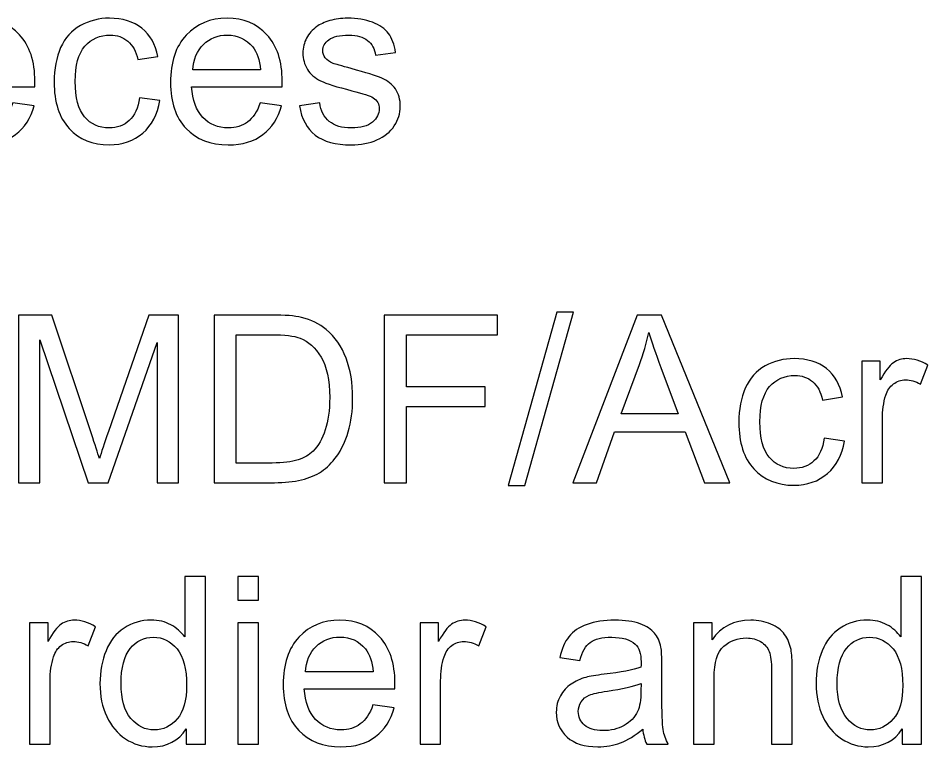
# Model space of a CAD drawing. Header units: centimetres. Extents: x 33 to 211, y -118 to 32.
# Drawn here: x 74.46 to 84.33, y -53.51 to -45.61 of the extents above; entities that cross this region are included whole.
import ezdxf

# ---------------------------------------------------------------- set-up
doc = ezdxf.new("R2010")
doc.units = ezdxf.units.CM
doc.header["$MEASUREMENT"] = 0
doc.layers.add('Layer 1', color=7, linetype='Continuous')

msp = doc.modelspace()

# ---------------------------------------------------------------- linework, layer by layer
at = {"layer": 'Layer 1', "color": 250}
for points, knots in [([(74.40399, -46.52531), (74.40399, -46.52531), (74.63513, -46.55579), (74.63513, -46.55579), (74.59915, -46.68999), (74.53184, -46.79455), (74.43362, -46.86863), (74.33541, -46.94272), (74.2101, -46.97997), (74.05728, -46.97997), (73.86509, -46.97997), (73.71269, -46.9207), (73.60008, -46.80217), (73.48747, -46.68406), (73.43117, -46.51769), (73.43117, -46.30391), (73.43117, -46.08293), (73.4879, -45.91105), (73.60177, -45.78913), (73.71565, -45.66679), (73.86339, -45.60583), (74.045, -45.60583), (74.22069, -45.60583), (74.3642, -45.66552), (74.47553, -45.78532), (74.58687, -45.90513), (74.64275, -46.07361), (74.64275, -46.29078), (74.64275, -46.30391), (74.64233, -46.3238), (74.64148, -46.35005), (74.64148, -46.35005), (73.65977, -46.35005), (73.65977, -46.35005), (73.66824, -46.49441), (73.70888, -46.60532), (73.78254, -46.68194), (73.85577, -46.75857), (73.94764, -46.79709), (74.05728, -46.79709), (74.13898, -46.79709), (74.20883, -46.7755), (74.26641, -46.73232), (74.3244, -46.68914), (74.37012, -46.62014), (74.40399, -46.52531)], [0, 0, 0, 0, 0.0666667, 0.0666667, 0.0666667, 0.1333333, 0.1333333, 0.1333333, 0.2, 0.2, 0.2, 0.2666667, 0.2666667, 0.2666667, 0.3333333, 0.3333333, 0.3333333, 0.4, 0.4, 0.4, 0.4666667, 0.4666667, 0.4666667, 0.5333333, 0.5333333, 0.5333333, 0.6, 0.6, 0.6, 0.6666667, 0.6666667, 0.6666667, 0.7333333, 0.7333333, 0.7333333, 0.8, 0.8, 0.8, 0.8666667, 0.8666667, 0.8666667, 0.9333333, 0.9333333, 0.9333333, 1, 1, 1, 1]), ([(75.77855, -46.46943), (75.77855, -46.46943), (75.99699, -46.49991), (75.99699, -46.49991), (75.97286, -46.65019), (75.9119, -46.76746), (75.81326, -46.85255), (75.71463, -46.93764), (75.59313, -46.97997), (75.44962, -46.97997), (75.2697, -46.97997), (75.12492, -46.92113), (75.0157, -46.80344), (74.90606, -46.68575), (74.85145, -46.51727), (74.85145, -46.29798), (74.85145, -46.15574), (74.87516, -46.0317), (74.92215, -45.92502), (74.96914, -45.81877), (75.04068, -45.73876), (75.1372, -45.68584), (75.2333, -45.6325), (75.33786, -45.60583), (75.45131, -45.60583), (75.59398, -45.60583), (75.71124, -45.64181), (75.80183, -45.7142), (75.89285, -45.78659), (75.95127, -45.88946), (75.97667, -46.02239), (75.97667, -46.02239), (75.76077, -46.05541), (75.76077, -46.05541), (75.74003, -45.96693), (75.70362, -45.90047), (75.6507, -45.8556), (75.59821, -45.81115), (75.53471, -45.78871), (75.4602, -45.78871), (75.3476, -45.78871), (75.25616, -45.82893), (75.18546, -45.90936), (75.11519, -45.99022), (75.08005, -46.11722), (75.08005, -46.29163), (75.08005, -46.46858), (75.11392, -46.59685), (75.18165, -46.67686), (75.24981, -46.75687), (75.33828, -46.79709), (75.44708, -46.79709), (75.53513, -46.79709), (75.60837, -46.77042), (75.66679, -46.71666), (75.72563, -46.66332), (75.76289, -46.58077), (75.77855, -46.46943)], [0, 0, 0, 0, 0.0526316, 0.0526316, 0.0526316, 0.1052632, 0.1052632, 0.1052632, 0.1578947, 0.1578947, 0.1578947, 0.2105263, 0.2105263, 0.2105263, 0.2631579, 0.2631579, 0.2631579, 0.3157895, 0.3157895, 0.3157895, 0.3684211, 0.3684211, 0.3684211, 0.4210526, 0.4210526, 0.4210526, 0.4736842, 0.4736842, 0.4736842, 0.5263158, 0.5263158, 0.5263158, 0.5789474, 0.5789474, 0.5789474, 0.6315789, 0.6315789, 0.6315789, 0.6842105, 0.6842105, 0.6842105, 0.7368421, 0.7368421, 0.7368421, 0.7894737, 0.7894737, 0.7894737, 0.8421053, 0.8421053, 0.8421053, 0.8947368, 0.8947368, 0.8947368, 0.9473684, 0.9473684, 0.9473684, 1, 1, 1, 1]), ([(77.08665, -46.52531), (77.08665, -46.52531), (77.31779, -46.55579), (77.31779, -46.55579), (77.28181, -46.68999), (77.2145, -46.79455), (77.11628, -46.86863), (77.01807, -46.94272), (76.89276, -46.97997), (76.73994, -46.97997), (76.54775, -46.97997), (76.39535, -46.9207), (76.28274, -46.80217), (76.17013, -46.68406), (76.11383, -46.51769), (76.11383, -46.30391), (76.11383, -46.08293), (76.17056, -45.91105), (76.28443, -45.78913), (76.39831, -45.66679), (76.54605, -45.60583), (76.72766, -45.60583), (76.90335, -45.60583), (77.04686, -45.66552), (77.15819, -45.78532), (77.26953, -45.90513), (77.32541, -46.07361), (77.32541, -46.29078), (77.32541, -46.30391), (77.32499, -46.3238), (77.32414, -46.35005), (77.32414, -46.35005), (76.34243, -46.35005), (76.34243, -46.35005), (76.3509, -46.49441), (76.39154, -46.60532), (76.4652, -46.68194), (76.53843, -46.75857), (76.6303, -46.79709), (76.73994, -46.79709), (76.82164, -46.79709), (76.89149, -46.7755), (76.94907, -46.73232), (77.00706, -46.68914), (77.05278, -46.62014), (77.08665, -46.52531)], [0, 0, 0, 0, 0.0666667, 0.0666667, 0.0666667, 0.1333333, 0.1333333, 0.1333333, 0.2, 0.2, 0.2, 0.2666667, 0.2666667, 0.2666667, 0.3333333, 0.3333333, 0.3333333, 0.4, 0.4, 0.4, 0.4666667, 0.4666667, 0.4666667, 0.5333333, 0.5333333, 0.5333333, 0.6, 0.6, 0.6, 0.6666667, 0.6666667, 0.6666667, 0.7333333, 0.7333333, 0.7333333, 0.8, 0.8, 0.8, 0.8666667, 0.8666667, 0.8666667, 0.9333333, 0.9333333, 0.9333333, 1, 1, 1, 1]), ([(77.51125, -46.55833), (77.51125, -46.55833), (77.73223, -46.52277), (77.73223, -46.52277), (77.74451, -46.61125), (77.77922, -46.67898), (77.83595, -46.72639), (77.89267, -46.77338), (77.97226, -46.79709), (78.07386, -46.79709), (78.17673, -46.79709), (78.25293, -46.77635), (78.30288, -46.73444), (78.35241, -46.69295), (78.37739, -46.64384), (78.37739, -46.58754), (78.37739, -46.53716), (78.35495, -46.49737), (78.3105, -46.46858), (78.27918, -46.44869), (78.20298, -46.42371), (78.0819, -46.39281), (77.9185, -46.35174), (77.80547, -46.31618), (77.74197, -46.28613), (77.67889, -46.25565), (77.63105, -46.21416), (77.59846, -46.16082), (77.56586, -46.1079), (77.54935, -46.04906), (77.54935, -45.98471), (77.54935, -45.92587), (77.5629, -45.87168), (77.58957, -45.82173), (77.61666, -45.77178), (77.65307, -45.73029), (77.69921, -45.69727), (77.73392, -45.67187), (77.78134, -45.65028), (77.84103, -45.6325), (77.90114, -45.61472), (77.96506, -45.60583), (78.03364, -45.60583), (78.13694, -45.60583), (78.22753, -45.62065), (78.30542, -45.6507), (78.38374, -45.68034), (78.44131, -45.72098), (78.47857, -45.77178), (78.5154, -45.823), (78.54122, -45.89116), (78.55519, -45.97667), (78.55519, -45.97667), (78.33675, -46.00715), (78.33675, -46.00715), (78.32701, -45.93857), (78.29823, -45.88481), (78.25081, -45.84628), (78.2034, -45.80776), (78.13651, -45.78871), (78.04973, -45.78871), (77.94771, -45.78871), (77.87447, -45.80564), (77.83087, -45.83951), (77.78726, -45.87338), (77.76525, -45.91317), (77.76525, -45.95847), (77.76525, -45.98725), (77.77414, -46.0135), (77.79234, -46.03678), (77.81055, -46.06049), (77.83891, -46.08039), (77.87786, -46.09605), (77.90029, -46.10452), (77.96549, -46.12357), (78.07471, -46.1532), (78.23219, -46.19511), (78.34225, -46.22982), (78.40491, -46.25649), (78.46756, -46.28316), (78.51667, -46.32253), (78.55223, -46.37333), (78.58821, -46.42456), (78.60599, -46.48806), (78.60599, -46.56426), (78.60599, -46.63834), (78.5844, -46.70819), (78.5408, -46.77381), (78.49719, -46.83942), (78.43454, -46.89022), (78.35284, -46.92621), (78.27071, -46.96219), (78.178, -46.97997), (78.07471, -46.97997), (77.90368, -46.97997), (77.77287, -46.94441), (77.68312, -46.87371), (77.59338, -46.80259), (77.53623, -46.69761), (77.51125, -46.55833)], [0, 0, 0, 0, 0.030303, 0.030303, 0.030303, 0.0606061, 0.0606061, 0.0606061, 0.0909091, 0.0909091, 0.0909091, 0.1212121, 0.1212121, 0.1212121, 0.1515152, 0.1515152, 0.1515152, 0.1818182, 0.1818182, 0.1818182, 0.2121212, 0.2121212, 0.2121212, 0.2424242, 0.2424242, 0.2424242, 0.2727273, 0.2727273, 0.2727273, 0.3030303, 0.3030303, 0.3030303, 0.3333333, 0.3333333, 0.3333333, 0.3636364, 0.3636364, 0.3636364, 0.3939394, 0.3939394, 0.3939394, 0.4242424, 0.4242424, 0.4242424, 0.4545455, 0.4545455, 0.4545455, 0.4848485, 0.4848485, 0.4848485, 0.5151515, 0.5151515, 0.5151515, 0.5454545, 0.5454545, 0.5454545, 0.5757576, 0.5757576, 0.5757576, 0.6060606, 0.6060606, 0.6060606, 0.6363636, 0.6363636, 0.6363636, 0.6666667, 0.6666667, 0.6666667, 0.6969697, 0.6969697, 0.6969697, 0.7272727, 0.7272727, 0.7272727, 0.7575758, 0.7575758, 0.7575758, 0.7878788, 0.7878788, 0.7878788, 0.8181818, 0.8181818, 0.8181818, 0.8484848, 0.8484848, 0.8484848, 0.8787879, 0.8787879, 0.8787879, 0.9090909, 0.9090909, 0.9090909, 0.9393939, 0.9393939, 0.9393939, 0.969697, 0.969697, 0.969697, 1, 1, 1, 1]), ([(76.35513, -46.16717), (76.35513, -46.16717), (77.08919, -46.16717), (77.08919, -46.16717), (77.07945, -46.05626), (77.05109, -45.97328), (77.00495, -45.91783), (76.93425, -45.83189), (76.84196, -45.78871), (76.72893, -45.78871), (76.62649, -45.78871), (76.54055, -45.823), (76.4707, -45.89158), (76.40127, -45.96016), (76.36275, -46.05202), (76.35513, -46.16717)], [0, 0, 0, 0, 0.2, 0.2, 0.2, 0.4, 0.4, 0.4, 0.6, 0.6, 0.6, 0.8, 0.8, 0.8, 1, 1, 1, 1]), ([(74.46458, -50.64525), (74.46458, -50.64525), (74.46458, -48.82661), (74.46458, -48.82661), (74.46458, -48.82661), (74.82526, -48.82661), (74.82526, -48.82661), (74.82526, -48.82661), (75.25537, -50.11397), (75.25537, -50.11397), (75.29516, -50.23377), (75.32395, -50.32352), (75.34215, -50.38321), (75.36289, -50.31717), (75.39549, -50.2198), (75.43952, -50.09153), (75.43952, -50.09153), (75.87724, -48.82661), (75.87724, -48.82661), (75.87724, -48.82661), (76.1994, -48.82661), (76.1994, -48.82661), (76.1994, -48.82661), (76.1994, -50.64525), (76.1994, -50.64525), (76.1994, -50.64525), (75.96826, -50.64525), (75.96826, -50.64525), (75.96826, -50.64525), (75.96826, -49.12379), (75.96826, -49.12379), (75.96826, -49.12379), (75.4374, -50.64525), (75.4374, -50.64525), (75.4374, -50.64525), (75.22065, -50.64525), (75.22065, -50.64525), (75.22065, -50.64525), (74.69572, -49.09585), (74.69572, -49.09585), (74.69572, -49.09585), (74.69572, -50.64525), (74.69572, -50.64525), (74.69572, -50.64525), (74.46458, -50.64525), (74.46458, -50.64525)], [0, 0, 0, 0, 0.0666667, 0.0666667, 0.0666667, 0.1333333, 0.1333333, 0.1333333, 0.2, 0.2, 0.2, 0.2666667, 0.2666667, 0.2666667, 0.3333333, 0.3333333, 0.3333333, 0.4, 0.4, 0.4, 0.4666667, 0.4666667, 0.4666667, 0.5333333, 0.5333333, 0.5333333, 0.6, 0.6, 0.6, 0.6666667, 0.6666667, 0.6666667, 0.7333333, 0.7333333, 0.7333333, 0.8, 0.8, 0.8, 0.8666667, 0.8666667, 0.8666667, 0.9333333, 0.9333333, 0.9333333, 1, 1, 1, 1]), ([(76.58548, -50.64525), (76.58548, -50.64525), (76.58548, -48.82661), (76.58548, -48.82661), (76.58548, -48.82661), (77.21201, -48.82661), (77.21201, -48.82661), (77.35341, -48.82661), (77.46136, -48.83508), (77.53586, -48.85243), (77.64, -48.87656), (77.7289, -48.92017), (77.80256, -48.98282), (77.89866, -49.0641), (77.9702, -49.16739), (78.01762, -49.29355), (78.06545, -49.4197), (78.08916, -49.56406), (78.08916, -49.72619), (78.08916, -49.8642), (78.07307, -49.98654), (78.0409, -50.09322), (78.00873, -50.1999), (77.96724, -50.28838), (77.91686, -50.35823), (77.86606, -50.42808), (77.81103, -50.48311), (77.75092, -50.52291), (77.69123, -50.56312), (77.61884, -50.5936), (77.53417, -50.61435), (77.44908, -50.63509), (77.35171, -50.64525), (77.24165, -50.64525), (77.24165, -50.64525), (76.58548, -50.64525), (76.58548, -50.64525)], [0, 0, 0, 0, 0.0833333, 0.0833333, 0.0833333, 0.1666667, 0.1666667, 0.1666667, 0.25, 0.25, 0.25, 0.3333333, 0.3333333, 0.3333333, 0.4166667, 0.4166667, 0.4166667, 0.5, 0.5, 0.5, 0.5833333, 0.5833333, 0.5833333, 0.6666667, 0.6666667, 0.6666667, 0.75, 0.75, 0.75, 0.8333333, 0.8333333, 0.8333333, 0.9166667, 0.9166667, 0.9166667, 1, 1, 1, 1]), ([(78.43248, -50.64525), (78.43248, -50.64525), (78.43248, -48.82661), (78.43248, -48.82661), (78.43248, -48.82661), (79.6593, -48.82661), (79.6593, -48.82661), (79.6593, -48.82661), (79.6593, -49.03997), (79.6593, -49.03997), (79.6593, -49.03997), (78.67378, -49.03997), (78.67378, -49.03997), (78.67378, -49.03997), (78.67378, -49.60639), (78.67378, -49.60639), (78.67378, -49.60639), (79.52722, -49.60639), (79.52722, -49.60639), (79.52722, -49.60639), (79.52722, -49.81975), (79.52722, -49.81975), (79.52722, -49.81975), (78.67378, -49.81975), (78.67378, -49.81975), (78.67378, -49.81975), (78.67378, -50.64525), (78.67378, -50.64525), (78.67378, -50.64525), (78.43248, -50.64525), (78.43248, -50.64525)], [0, 0, 0, 0, 0.1, 0.1, 0.1, 0.2, 0.2, 0.2, 0.3, 0.3, 0.3, 0.4, 0.4, 0.4, 0.5, 0.5, 0.5, 0.6, 0.6, 0.6, 0.7, 0.7, 0.7, 0.8, 0.8, 0.8, 0.9, 0.9, 0.9, 1, 1, 1, 1]), ([(79.77572, -50.67573), (79.77572, -50.67573), (80.30404, -48.79613), (80.30404, -48.79613), (80.30404, -48.79613), (80.48396, -48.79613), (80.48396, -48.79613), (80.48396, -48.79613), (79.95564, -50.67573), (79.95564, -50.67573), (79.95564, -50.67573), (79.77572, -50.67573), (79.77572, -50.67573)], [0, 0, 0, 0, 0.25, 0.25, 0.25, 0.5, 0.5, 0.5, 0.75, 0.75, 0.75, 1, 1, 1, 1]), ([(80.47761, -50.64525), (80.47761, -50.64525), (81.17526, -48.82661), (81.17526, -48.82661), (81.17526, -48.82661), (81.43985, -48.82661), (81.43985, -48.82661), (81.43985, -48.82661), (82.18026, -50.64525), (82.18026, -50.64525), (82.18026, -50.64525), (81.90636, -50.64525), (81.90636, -50.64525), (81.90636, -50.64525), (81.69596, -50.09407), (81.69596, -50.09407), (81.69596, -50.09407), (80.93015, -50.09407), (80.93015, -50.09407), (80.93015, -50.09407), (80.73288, -50.64525), (80.73288, -50.64525), (80.73288, -50.64525), (80.47761, -50.64525), (80.47761, -50.64525)], [0, 0, 0, 0, 0.125, 0.125, 0.125, 0.25, 0.25, 0.25, 0.375, 0.375, 0.375, 0.5, 0.5, 0.5, 0.625, 0.625, 0.625, 0.75, 0.75, 0.75, 0.875, 0.875, 0.875, 1, 1, 1, 1]), ([(81.00085, -49.89849), (81.00085, -49.89849), (81.62061, -49.89849), (81.62061, -49.89849), (81.62061, -49.89849), (81.43096, -49.3943), (81.43096, -49.3943), (81.37381, -49.24105), (81.33063, -49.11448), (81.30057, -49.01457), (81.27559, -49.1331), (81.24215, -49.24952), (81.20024, -49.36467), (81.20024, -49.36467), (81.00085, -49.89849), (81.00085, -49.89849)], [0, 0, 0, 0, 0.2, 0.2, 0.2, 0.4, 0.4, 0.4, 0.6, 0.6, 0.6, 0.8, 0.8, 0.8, 1, 1, 1, 1]), ([(76.82678, -50.43189), (76.82678, -50.43189), (77.21455, -50.43189), (77.21455, -50.43189), (77.33436, -50.43189), (77.42834, -50.42088), (77.49649, -50.39845), (77.56465, -50.37601), (77.61884, -50.34468), (77.65948, -50.30404), (77.7162, -50.24689), (77.76065, -50.16985), (77.7924, -50.07333), (77.82415, -49.97681), (77.84024, -49.85997), (77.84024, -49.72238), (77.84024, -49.53188), (77.80891, -49.38541), (77.74668, -49.28296), (77.68445, -49.18052), (77.60868, -49.11194), (77.51935, -49.07722), (77.45501, -49.05225), (77.35129, -49.03997), (77.2082, -49.03997), (77.2082, -49.03997), (76.82678, -49.03997), (76.82678, -49.03997), (76.82678, -49.03997), (76.82678, -50.43189), (76.82678, -50.43189)], [0, 0, 0, 0, 0.1, 0.1, 0.1, 0.2, 0.2, 0.2, 0.3, 0.3, 0.3, 0.4, 0.4, 0.4, 0.5, 0.5, 0.5, 0.6, 0.6, 0.6, 0.7, 0.7, 0.7, 0.8, 0.8, 0.8, 0.9, 0.9, 0.9, 1, 1, 1, 1]), ([(83.2043, -50.16265), (83.2043, -50.16265), (83.42274, -50.19313), (83.42274, -50.19313), (83.39861, -50.34341), (83.33765, -50.46068), (83.23901, -50.54577), (83.14038, -50.63086), (83.01888, -50.67319), (82.87537, -50.67319), (82.69545, -50.67319), (82.55067, -50.61435), (82.44145, -50.49666), (82.33181, -50.37897), (82.2772, -50.21049), (82.2772, -49.9912), (82.2772, -49.84896), (82.30091, -49.72492), (82.3479, -49.61824), (82.39489, -49.51199), (82.46643, -49.43198), (82.56295, -49.37906), (82.65905, -49.32572), (82.76361, -49.29905), (82.87706, -49.29905), (83.01973, -49.29905), (83.13699, -49.33503), (83.22758, -49.40742), (83.3186, -49.47981), (83.37702, -49.58268), (83.40242, -49.71561), (83.40242, -49.71561), (83.18652, -49.74863), (83.18652, -49.74863), (83.16578, -49.66015), (83.12937, -49.59369), (83.07645, -49.54882), (83.02396, -49.50437), (82.96046, -49.48193), (82.88595, -49.48193), (82.77335, -49.48193), (82.68191, -49.52215), (82.61121, -49.60258), (82.54094, -49.68344), (82.5058, -49.81044), (82.5058, -49.98485), (82.5058, -50.1618), (82.53967, -50.29007), (82.6074, -50.37008), (82.67556, -50.45009), (82.76403, -50.49031), (82.87283, -50.49031), (82.96088, -50.49031), (83.03412, -50.46364), (83.09254, -50.40988), (83.15138, -50.35654), (83.18864, -50.27399), (83.2043, -50.16265)], [0, 0, 0, 0, 0.0526316, 0.0526316, 0.0526316, 0.1052632, 0.1052632, 0.1052632, 0.1578947, 0.1578947, 0.1578947, 0.2105263, 0.2105263, 0.2105263, 0.2631579, 0.2631579, 0.2631579, 0.3157895, 0.3157895, 0.3157895, 0.3684211, 0.3684211, 0.3684211, 0.4210526, 0.4210526, 0.4210526, 0.4736842, 0.4736842, 0.4736842, 0.5263158, 0.5263158, 0.5263158, 0.5789474, 0.5789474, 0.5789474, 0.6315789, 0.6315789, 0.6315789, 0.6842105, 0.6842105, 0.6842105, 0.7368421, 0.7368421, 0.7368421, 0.7894737, 0.7894737, 0.7894737, 0.8421053, 0.8421053, 0.8421053, 0.8947368, 0.8947368, 0.8947368, 0.9473684, 0.9473684, 0.9473684, 1, 1, 1, 1]), ([(83.6107, -50.64525), (83.6107, -50.64525), (83.6107, -49.32699), (83.6107, -49.32699), (83.6107, -49.32699), (83.81136, -49.32699), (83.81136, -49.32699), (83.81136, -49.32699), (83.81136, -49.52892), (83.81136, -49.52892), (83.86258, -49.43536), (83.91, -49.37356), (83.9536, -49.34392), (83.9972, -49.31387), (84.04504, -49.29905), (84.09711, -49.29905), (84.17246, -49.29905), (84.24909, -49.32276), (84.32698, -49.36975), (84.32698, -49.36975), (84.24739, -49.57591), (84.24739, -49.57591), (84.19321, -49.54543), (84.13902, -49.53019), (84.08483, -49.53019), (84.03615, -49.53019), (83.99255, -49.54501), (83.95402, -49.57422), (83.9155, -49.60343), (83.88798, -49.64407), (83.87147, -49.69614), (83.8465, -49.7753), (83.83422, -49.86208), (83.83422, -49.95649), (83.83422, -49.95649), (83.83422, -50.64525), (83.83422, -50.64525), (83.83422, -50.64525), (83.6107, -50.64525), (83.6107, -50.64525)], [0, 0, 0, 0, 0.0769231, 0.0769231, 0.0769231, 0.1538462, 0.1538462, 0.1538462, 0.2307692, 0.2307692, 0.2307692, 0.3076923, 0.3076923, 0.3076923, 0.3846154, 0.3846154, 0.3846154, 0.4615385, 0.4615385, 0.4615385, 0.5384615, 0.5384615, 0.5384615, 0.6153846, 0.6153846, 0.6153846, 0.6923077, 0.6923077, 0.6923077, 0.7692308, 0.7692308, 0.7692308, 0.8461538, 0.8461538, 0.8461538, 0.9230769, 0.9230769, 0.9230769, 1, 1, 1, 1]), ([(76.28364, -53.48286), (76.28364, -53.48286), (76.28364, -53.31564), (76.28364, -53.31564), (76.20024, -53.44561), (76.07748, -53.5108), (75.91534, -53.5108), (75.81035, -53.5108), (75.71383, -53.48201), (75.6262, -53.42402), (75.53815, -53.36644), (75.46999, -53.28559), (75.42131, -53.18229), (75.37305, -53.07858), (75.34892, -52.95962), (75.34892, -52.825), (75.34892, -52.69377), (75.37093, -52.57481), (75.41454, -52.46771), (75.45856, -52.36103), (75.52418, -52.2789), (75.61181, -52.22217), (75.69902, -52.16502), (75.79723, -52.13666), (75.90518, -52.13666), (75.98477, -52.13666), (76.05546, -52.15359), (76.11727, -52.18704), (76.17908, -52.22048), (76.22945, -52.26451), (76.2684, -52.31827), (76.2684, -52.31827), (76.2684, -51.66422), (76.2684, -51.66422), (76.2684, -51.66422), (76.49192, -51.66422), (76.49192, -51.66422), (76.49192, -51.66422), (76.49192, -53.48286), (76.49192, -53.48286), (76.49192, -53.48286), (76.28364, -53.48286), (76.28364, -53.48286)], [0, 0, 0, 0, 0.0714286, 0.0714286, 0.0714286, 0.1428571, 0.1428571, 0.1428571, 0.2142857, 0.2142857, 0.2142857, 0.2857143, 0.2857143, 0.2857143, 0.3571429, 0.3571429, 0.3571429, 0.4285714, 0.4285714, 0.4285714, 0.5, 0.5, 0.5, 0.5714286, 0.5714286, 0.5714286, 0.6428571, 0.6428571, 0.6428571, 0.7142857, 0.7142857, 0.7142857, 0.7857143, 0.7857143, 0.7857143, 0.8571429, 0.8571429, 0.8571429, 0.9285714, 0.9285714, 0.9285714, 1, 1, 1, 1]), ([(76.8454, -51.91822), (76.8454, -51.91822), (76.8454, -51.66422), (76.8454, -51.66422), (76.8454, -51.66422), (77.06892, -51.66422), (77.06892, -51.66422), (77.06892, -51.66422), (77.06892, -51.91822), (77.06892, -51.91822), (77.06892, -51.91822), (76.8454, -51.91822), (76.8454, -51.91822)], [0, 0, 0, 0, 0.25, 0.25, 0.25, 0.5, 0.5, 0.5, 0.75, 0.75, 0.75, 1, 1, 1, 1]), ([(84.0501, -53.48286), (84.0501, -53.48286), (84.0501, -53.31564), (84.0501, -53.31564), (83.9667, -53.44561), (83.84394, -53.5108), (83.6818, -53.5108), (83.57681, -53.5108), (83.48029, -53.48201), (83.39266, -53.42402), (83.30461, -53.36644), (83.23645, -53.28559), (83.18777, -53.18229), (83.13951, -53.07858), (83.11538, -52.95962), (83.11538, -52.825), (83.11538, -52.69377), (83.13739, -52.57481), (83.181, -52.46771), (83.22502, -52.36103), (83.29064, -52.2789), (83.37827, -52.22217), (83.46548, -52.16502), (83.56369, -52.13666), (83.67164, -52.13666), (83.75123, -52.13666), (83.82192, -52.15359), (83.88373, -52.18704), (83.94554, -52.22048), (83.99591, -52.26451), (84.03486, -52.31827), (84.03486, -52.31827), (84.03486, -51.66422), (84.03486, -51.66422), (84.03486, -51.66422), (84.25838, -51.66422), (84.25838, -51.66422), (84.25838, -51.66422), (84.25838, -53.48286), (84.25838, -53.48286), (84.25838, -53.48286), (84.0501, -53.48286), (84.0501, -53.48286)], [0, 0, 0, 0, 0.0714286, 0.0714286, 0.0714286, 0.1428571, 0.1428571, 0.1428571, 0.2142857, 0.2142857, 0.2142857, 0.2857143, 0.2857143, 0.2857143, 0.3571429, 0.3571429, 0.3571429, 0.4285714, 0.4285714, 0.4285714, 0.5, 0.5, 0.5, 0.5714286, 0.5714286, 0.5714286, 0.6428571, 0.6428571, 0.6428571, 0.7142857, 0.7142857, 0.7142857, 0.7857143, 0.7857143, 0.7857143, 0.8571429, 0.8571429, 0.8571429, 0.9285714, 0.9285714, 0.9285714, 1, 1, 1, 1]), ([(74.58438, -53.48286), (74.58438, -53.48286), (74.58438, -52.1646), (74.58438, -52.1646), (74.58438, -52.1646), (74.78504, -52.1646), (74.78504, -52.1646), (74.78504, -52.1646), (74.78504, -52.36653), (74.78504, -52.36653), (74.83626, -52.27297), (74.88368, -52.21117), (74.92728, -52.18153), (74.97088, -52.15148), (75.01872, -52.13666), (75.07079, -52.13666), (75.14614, -52.13666), (75.22277, -52.16037), (75.30066, -52.20736), (75.30066, -52.20736), (75.22107, -52.41352), (75.22107, -52.41352), (75.16689, -52.38304), (75.1127, -52.3678), (75.05851, -52.3678), (75.00983, -52.3678), (74.96623, -52.38262), (74.9277, -52.41183), (74.88918, -52.44104), (74.86166, -52.48168), (74.84515, -52.53375), (74.82018, -52.61291), (74.8079, -52.69969), (74.8079, -52.7941), (74.8079, -52.7941), (74.8079, -53.48286), (74.8079, -53.48286), (74.8079, -53.48286), (74.58438, -53.48286), (74.58438, -53.48286)], [0, 0, 0, 0, 0.0769231, 0.0769231, 0.0769231, 0.1538462, 0.1538462, 0.1538462, 0.2307692, 0.2307692, 0.2307692, 0.3076923, 0.3076923, 0.3076923, 0.3846154, 0.3846154, 0.3846154, 0.4615385, 0.4615385, 0.4615385, 0.5384615, 0.5384615, 0.5384615, 0.6153846, 0.6153846, 0.6153846, 0.6923077, 0.6923077, 0.6923077, 0.7692308, 0.7692308, 0.7692308, 0.8461538, 0.8461538, 0.8461538, 0.9230769, 0.9230769, 0.9230769, 1, 1, 1, 1]), ([(76.8454, -53.48286), (76.8454, -53.48286), (76.8454, -52.1646), (76.8454, -52.1646), (76.8454, -52.1646), (77.06892, -52.1646), (77.06892, -52.1646), (77.06892, -52.1646), (77.06892, -53.48286), (77.06892, -53.48286), (77.06892, -53.48286), (76.8454, -53.48286), (76.8454, -53.48286)], [0, 0, 0, 0, 0.25, 0.25, 0.25, 0.5, 0.5, 0.5, 0.75, 0.75, 0.75, 1, 1, 1, 1]), ([(78.30886, -53.05614), (78.30886, -53.05614), (78.54, -53.08662), (78.54, -53.08662), (78.50402, -53.22082), (78.43671, -53.32538), (78.33849, -53.39946), (78.24028, -53.47355), (78.11497, -53.5108), (77.96215, -53.5108), (77.76996, -53.5108), (77.61756, -53.45153), (77.50495, -53.333), (77.39234, -53.21489), (77.33604, -53.04852), (77.33604, -52.83474), (77.33604, -52.61376), (77.39277, -52.44188), (77.50664, -52.31996), (77.62052, -52.19762), (77.76826, -52.13666), (77.94987, -52.13666), (78.12556, -52.13666), (78.26907, -52.19635), (78.3804, -52.31615), (78.49174, -52.43596), (78.54762, -52.60444), (78.54762, -52.82161), (78.54762, -52.83474), (78.5472, -52.85463), (78.54635, -52.88088), (78.54635, -52.88088), (77.56464, -52.88088), (77.56464, -52.88088), (77.57311, -53.02524), (77.61375, -53.13615), (77.68741, -53.21277), (77.76064, -53.2894), (77.85251, -53.32792), (77.96215, -53.32792), (78.04385, -53.32792), (78.1137, -53.30633), (78.17128, -53.26315), (78.22927, -53.21997), (78.27499, -53.15097), (78.30886, -53.05614)], [0, 0, 0, 0, 0.0666667, 0.0666667, 0.0666667, 0.1333333, 0.1333333, 0.1333333, 0.2, 0.2, 0.2, 0.2666667, 0.2666667, 0.2666667, 0.3333333, 0.3333333, 0.3333333, 0.4, 0.4, 0.4, 0.4666667, 0.4666667, 0.4666667, 0.5333333, 0.5333333, 0.5333333, 0.6, 0.6, 0.6, 0.6666667, 0.6666667, 0.6666667, 0.7333333, 0.7333333, 0.7333333, 0.8, 0.8, 0.8, 0.8666667, 0.8666667, 0.8666667, 0.9333333, 0.9333333, 0.9333333, 1, 1, 1, 1]), ([(78.81982, -53.48286), (78.81982, -53.48286), (78.81982, -52.1646), (78.81982, -52.1646), (78.81982, -52.1646), (79.02048, -52.1646), (79.02048, -52.1646), (79.02048, -52.1646), (79.02048, -52.36653), (79.02048, -52.36653), (79.0717, -52.27297), (79.11912, -52.21117), (79.16272, -52.18153), (79.20632, -52.15148), (79.25416, -52.13666), (79.30623, -52.13666), (79.38158, -52.13666), (79.45821, -52.16037), (79.5361, -52.20736), (79.5361, -52.20736), (79.45651, -52.41352), (79.45651, -52.41352), (79.40233, -52.38304), (79.34814, -52.3678), (79.29395, -52.3678), (79.24527, -52.3678), (79.20167, -52.38262), (79.16314, -52.41183), (79.12462, -52.44104), (79.0971, -52.48168), (79.08059, -52.53375), (79.05562, -52.61291), (79.04334, -52.69969), (79.04334, -52.7941), (79.04334, -52.7941), (79.04334, -53.48286), (79.04334, -53.48286), (79.04334, -53.48286), (78.81982, -53.48286), (78.81982, -53.48286)], [0, 0, 0, 0, 0.0769231, 0.0769231, 0.0769231, 0.1538462, 0.1538462, 0.1538462, 0.2307692, 0.2307692, 0.2307692, 0.3076923, 0.3076923, 0.3076923, 0.3846154, 0.3846154, 0.3846154, 0.4615385, 0.4615385, 0.4615385, 0.5384615, 0.5384615, 0.5384615, 0.6153846, 0.6153846, 0.6153846, 0.6923077, 0.6923077, 0.6923077, 0.7692308, 0.7692308, 0.7692308, 0.8461538, 0.8461538, 0.8461538, 0.9230769, 0.9230769, 0.9230769, 1, 1, 1, 1]), ([(81.23494, -53.31776), (81.15197, -53.38846), (81.07196, -53.43799), (80.99533, -53.4672), (80.91871, -53.49641), (80.83658, -53.5108), (80.74853, -53.5108), (80.60375, -53.5108), (80.49241, -53.47566), (80.41452, -53.40497), (80.33663, -53.33469), (80.29768, -53.24452), (80.29768, -53.13488), (80.29768, -53.07053), (80.3125, -53.01169), (80.34171, -52.95835), (80.37134, -52.90501), (80.40986, -52.86268), (80.45728, -52.8305), (80.50511, -52.79833), (80.55845, -52.77378), (80.61814, -52.75727), (80.66217, -52.74584), (80.72863, -52.73483), (80.81711, -52.72382), (80.99745, -52.70266), (81.1308, -52.67683), (81.21589, -52.6472), (81.21674, -52.61672), (81.21716, -52.59725), (81.21716, -52.5892), (81.21716, -52.49861), (81.19599, -52.43469), (81.15366, -52.39743), (81.09651, -52.34706), (81.01142, -52.32208), (80.89881, -52.32208), (80.7934, -52.32208), (80.71551, -52.34071), (80.66556, -52.37754), (80.61518, -52.41437), (80.57835, -52.47956), (80.55422, -52.57354), (80.55422, -52.57354), (80.33578, -52.54306), (80.33578, -52.54306), (80.35568, -52.4495), (80.38827, -52.37373), (80.43399, -52.31615), (80.47971, -52.25858), (80.54575, -52.21455), (80.63211, -52.18323), (80.71805, -52.15232), (80.81838, -52.13666), (80.93183, -52.13666), (81.04444, -52.13666), (81.1363, -52.14978), (81.207, -52.17645), (81.27727, -52.20312), (81.32934, -52.23614), (81.36236, -52.27636), (81.39538, -52.31658), (81.41867, -52.36738), (81.43221, -52.42876), (81.43941, -52.46686), (81.44322, -52.53544), (81.44322, -52.63408), (81.44322, -52.63408), (81.44322, -52.93041), (81.44322, -52.93041), (81.44322, -53.13742), (81.44788, -53.26823), (81.45719, -53.32369), (81.46608, -53.37914), (81.48471, -53.43206), (81.5118, -53.48286), (81.5118, -53.48286), (81.27812, -53.48286), (81.27812, -53.48286), (81.25568, -53.43587), (81.24129, -53.38084), (81.23494, -53.31776)], [0, 0, 0, 0, 0.037037, 0.037037, 0.037037, 0.0740741, 0.0740741, 0.0740741, 0.1111111, 0.1111111, 0.1111111, 0.1481481, 0.1481481, 0.1481481, 0.1851852, 0.1851852, 0.1851852, 0.2222222, 0.2222222, 0.2222222, 0.2592593, 0.2592593, 0.2592593, 0.2962963, 0.2962963, 0.2962963, 0.3333333, 0.3333333, 0.3333333, 0.3703704, 0.3703704, 0.3703704, 0.4074074, 0.4074074, 0.4074074, 0.4444444, 0.4444444, 0.4444444, 0.4814815, 0.4814815, 0.4814815, 0.5185185, 0.5185185, 0.5185185, 0.5555556, 0.5555556, 0.5555556, 0.5925926, 0.5925926, 0.5925926, 0.6296296, 0.6296296, 0.6296296, 0.6666667, 0.6666667, 0.6666667, 0.7037037, 0.7037037, 0.7037037, 0.7407407, 0.7407407, 0.7407407, 0.7777778, 0.7777778, 0.7777778, 0.8148148, 0.8148148, 0.8148148, 0.8518519, 0.8518519, 0.8518519, 0.8888889, 0.8888889, 0.8888889, 0.9259259, 0.9259259, 0.9259259, 0.962963, 0.962963, 0.962963, 1, 1, 1, 1]), ([(81.78654, -53.48286), (81.78654, -53.48286), (81.78654, -52.1646), (81.78654, -52.1646), (81.78654, -52.1646), (81.9872, -52.1646), (81.9872, -52.1646), (81.9872, -52.1646), (81.9872, -52.35171), (81.9872, -52.35171), (82.08372, -52.2082), (82.22342, -52.13666), (82.40588, -52.13666), (82.48546, -52.13666), (82.55828, -52.15105), (82.62474, -52.17942), (82.6912, -52.20778), (82.74116, -52.24546), (82.77418, -52.2916), (82.8072, -52.33774), (82.83048, -52.39278), (82.8436, -52.45628), (82.85165, -52.49776), (82.85588, -52.57015), (82.85588, -52.67345), (82.85588, -52.67345), (82.85588, -53.48286), (82.85588, -53.48286), (82.85588, -53.48286), (82.63236, -53.48286), (82.63236, -53.48286), (82.63236, -53.48286), (82.63236, -52.68191), (82.63236, -52.68191), (82.63236, -52.5909), (82.62389, -52.52274), (82.60654, -52.47787), (82.58918, -52.43299), (82.55828, -52.39701), (82.51425, -52.36992), (82.47022, -52.34325), (82.41815, -52.3297), (82.35889, -52.3297), (82.26406, -52.3297), (82.18236, -52.35976), (82.11335, -52.42029), (82.04435, -52.48041), (82.01006, -52.59513), (82.01006, -52.76362), (82.01006, -52.76362), (82.01006, -53.48286), (82.01006, -53.48286), (82.01006, -53.48286), (81.78654, -53.48286), (81.78654, -53.48286)], [0, 0, 0, 0, 0.0555556, 0.0555556, 0.0555556, 0.1111111, 0.1111111, 0.1111111, 0.1666667, 0.1666667, 0.1666667, 0.2222222, 0.2222222, 0.2222222, 0.2777778, 0.2777778, 0.2777778, 0.3333333, 0.3333333, 0.3333333, 0.3888889, 0.3888889, 0.3888889, 0.4444444, 0.4444444, 0.4444444, 0.5, 0.5, 0.5, 0.5555556, 0.5555556, 0.5555556, 0.6111111, 0.6111111, 0.6111111, 0.6666667, 0.6666667, 0.6666667, 0.7222222, 0.7222222, 0.7222222, 0.7777778, 0.7777778, 0.7777778, 0.8333333, 0.8333333, 0.8333333, 0.8888889, 0.8888889, 0.8888889, 0.9444444, 0.9444444, 0.9444444, 1, 1, 1, 1]), ([(75.57752, -52.82542), (75.57752, -52.99391), (75.61308, -53.11964), (75.68462, -53.20304), (75.75574, -53.28643), (75.83999, -53.32792), (75.93693, -53.32792), (76.03472, -53.32792), (76.11769, -53.28813), (76.18627, -53.20854), (76.25443, -53.12895), (76.28872, -53.00746), (76.28872, -52.84405), (76.28872, -52.66456), (76.25401, -52.53248), (76.18416, -52.44823), (76.11473, -52.36399), (76.02879, -52.32208), (75.92677, -52.32208), (75.82729, -52.32208), (75.74431, -52.3623), (75.67743, -52.44315), (75.61096, -52.52401), (75.57752, -52.65143), (75.57752, -52.82542)], [0, 0, 0, 0, 0.125, 0.125, 0.125, 0.25, 0.25, 0.25, 0.375, 0.375, 0.375, 0.5, 0.5, 0.5, 0.625, 0.625, 0.625, 0.75, 0.75, 0.75, 0.875, 0.875, 0.875, 1, 1, 1, 1]), ([(77.57734, -52.698), (77.57734, -52.698), (78.3114, -52.698), (78.3114, -52.698), (78.30166, -52.58709), (78.2733, -52.50411), (78.22716, -52.44866), (78.15646, -52.36272), (78.06417, -52.31954), (77.95114, -52.31954), (77.8487, -52.31954), (77.76276, -52.35383), (77.69291, -52.42241), (77.62348, -52.49099), (77.58496, -52.58285), (77.57734, -52.698)], [0, 0, 0, 0, 0.2, 0.2, 0.2, 0.4, 0.4, 0.4, 0.6, 0.6, 0.6, 0.8, 0.8, 0.8, 1, 1, 1, 1]), ([(83.34398, -52.82542), (83.34398, -52.99391), (83.37954, -53.11964), (83.45108, -53.20304), (83.5222, -53.28643), (83.60645, -53.32792), (83.70339, -53.32792), (83.80118, -53.32792), (83.88415, -53.28813), (83.95273, -53.20854), (84.02089, -53.12895), (84.05518, -53.00746), (84.05518, -52.84405), (84.05518, -52.66456), (84.02047, -52.53248), (83.95062, -52.44823), (83.88119, -52.36399), (83.79525, -52.32208), (83.69323, -52.32208), (83.59375, -52.32208), (83.51077, -52.3623), (83.44389, -52.44315), (83.37742, -52.52401), (83.34398, -52.65143), (83.34398, -52.82542)], [0, 0, 0, 0, 0.125, 0.125, 0.125, 0.25, 0.25, 0.25, 0.375, 0.375, 0.375, 0.5, 0.5, 0.5, 0.625, 0.625, 0.625, 0.75, 0.75, 0.75, 0.875, 0.875, 0.875, 1, 1, 1, 1]), ([(81.21716, -52.82246), (81.13588, -52.85548), (81.01396, -52.88342), (80.8514, -52.90628), (80.75911, -52.9194), (80.69392, -52.93422), (80.65582, -52.95073), (80.61772, -52.96724), (80.58851, -52.99137), (80.56777, -53.0227), (80.54702, -53.05445), (80.53644, -53.08958), (80.53644, -53.12853), (80.53644, -53.18737), (80.55888, -53.2369), (80.60417, -53.27627), (80.64947, -53.31564), (80.71551, -53.33554), (80.80229, -53.33554), (80.88823, -53.33554), (80.96485, -53.31691), (81.03216, -53.27924), (81.09905, -53.24198), (81.14858, -53.19076), (81.17991, -53.12599), (81.20404, -53.07561), (81.21589, -53.00153), (81.21589, -52.90374), (81.21589, -52.90374), (81.21716, -52.82246), (81.21716, -52.82246)], [0, 0, 0, 0, 0.1, 0.1, 0.1, 0.2, 0.2, 0.2, 0.3, 0.3, 0.3, 0.4, 0.4, 0.4, 0.5, 0.5, 0.5, 0.6, 0.6, 0.6, 0.7, 0.7, 0.7, 0.8, 0.8, 0.8, 0.9, 0.9, 0.9, 1, 1, 1, 1])]:
    msp.add_open_spline(points, degree=3, knots=knots, dxfattribs=at)

doc.saveas('drawing.dxf')
